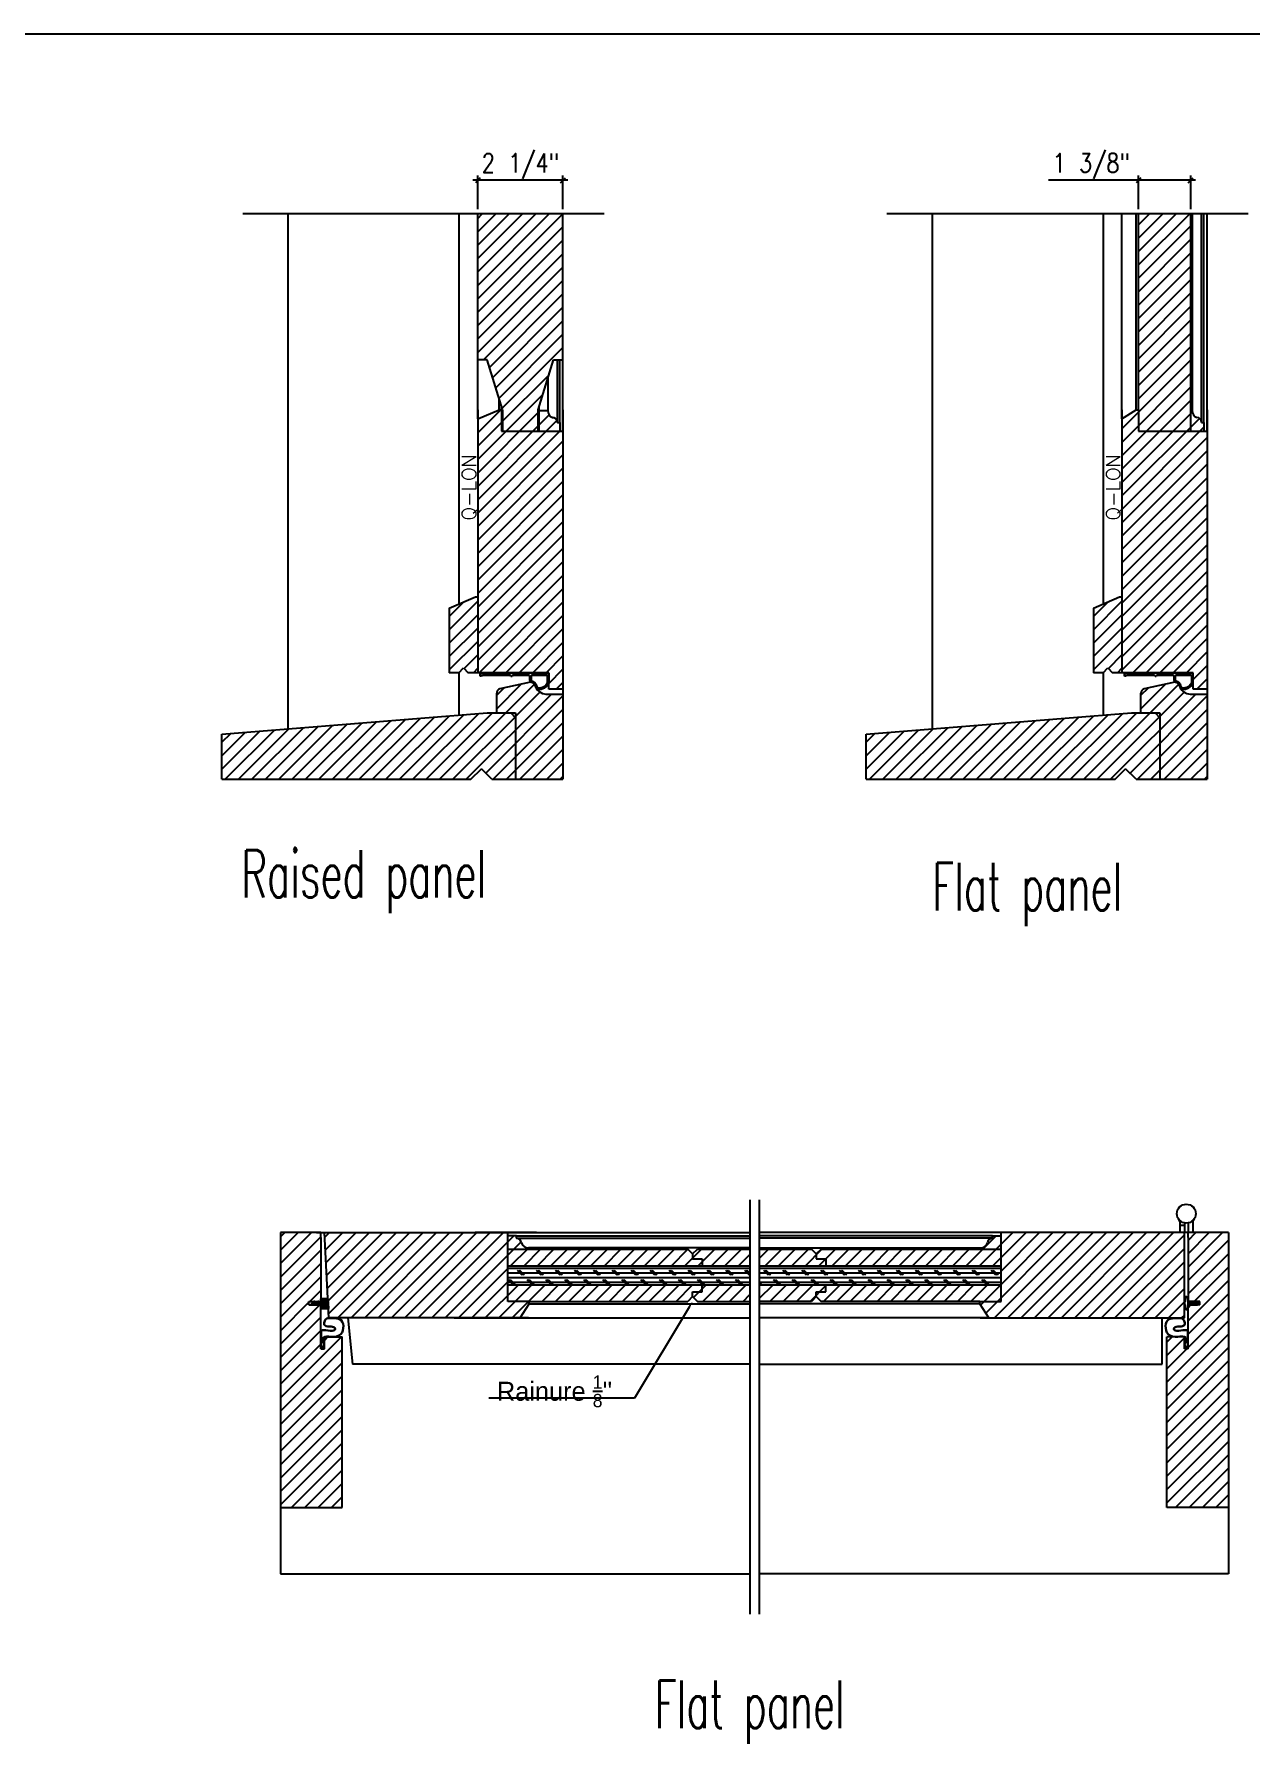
# Model space of a CAD drawing. Header units: inches. Extents: x 1985 to 11287, y 379 to 4336.
# Drawn here: x 7516.43 to 7548.54, y 3472.83 to 3517.92 of the extents above; entities that cross this region are included whole.
import ezdxf
from ezdxf import colors
from ezdxf.entities.mleader import LeaderData, LeaderLine
from ezdxf.math import Vec2, Vec3

# ---------------------------------------------------------------- set-up
doc = ezdxf.new("R2010")
doc.units = ezdxf.units.IN
doc.header["$MEASUREMENT"] = 0
doc.layers.get('0').update_dxf_attribs({"linetype": 'CONTINUOUS'})
doc.layers.get('Defpoints').update_dxf_attribs({"linetype": 'CONTINUOUS'})
for name, color, linetype in [('COTE1-1 99', 7, 'CONTINUOUS'), ('detail 99', 30, 'CONTINUOUS'), ('glazing tape 99', 7, 'CONTINUOUS'), ('hardware 99', 94, 'CONTINUOUS'), ('hatch 99', 1, 'CONTINUOUS'), ('separation 99', 3, 'CONTINUOUS'), ('weatherstripping 99', 5, 'CONTINUOUS'), ('wood detail 99', 7, 'CONTINUOUS')]:
    doc.layers.add(name, color=color, linetype=linetype)
doc.styles.add('DIMPLEX', font='dimplex.shx', dxfattribs={"width": 0.8})
doc.styles.add('MARVIN', font='simplex.shx', dxfattribs={"width": 0.6})
doc.styles.get("Standard").update_dxf_attribs({"font": 'txt.shx', "width": 0.8})
doc.dimstyles.new('Elevation', dxfattribs={"dimscale": 2, "dimtxt": 0.75, "dimasz": 0.0625, "dimexe": 0.0625, "dimexo": 0.0625, "dimgap": 0.0625, "dimtad": 1, "dimdec": 5, "dimzin": 0, "dimdsep": 46, "dimlunit": 5, "dimtxsty": 'Standard', "dimblk1": 'OBLIQUE', "dimblk2": 'OBLIQUE', "dimsah": 1, "dimcen": 2, "dimdle": 0.0625, "dimclrd": 1, "dimclre": 1, "dimadec": 1, "dimazin": 0, "dimtfac": 0.375, "dimtdec": 5, "dimtmove": 0, "dimatfit": 3, "dimldrblk": 'OBLIQUE', "dimfxl": 1, "dimfrac": 2, "dimtolj": 1, "dimtzin": 0, "dimarcsym": 0})
pattern_1 = [(45, (7872.56687, 1819.04537), (-0.176776695, 0.176776695), [])]
pattern_2 = [(0, (0, 0), (0, 0.125), []), (135, (0.0625, -0.0625), (-0.25, -0.25), [0.176776696, -0.176776696]), (135, (0.09375, -0.0625), (-0.25, -0.25), [0.176776696, -0.176776696]), (135, (0.125, -0.0625), (-0.25, -0.25), [0.176776696, -0.176776696])]
pattern_3 = [(45, (3330.23896, -20.95715), (-0.176776695, 0.176776695), [])]
pattern_4 = [(45, (-4.69127, 209.44043), (-0.176776695, 0.176776695), [])]

# ---------------------------------------------------------------- blocks, each defined once
blk = doc.blocks.new('_OBLIQUE')
at = {"color": 0, "linetype": 'ByBlock'}
blk.add_line((-0.5, -0.5), (0.5, 0.5), dxfattribs=at)
blk = doc.blocks.new('*D651')
at = {"layer": 'COTE1-1 99', "color": 1, "lineweight": -2, "transparency": 16777216}
for p, q in [((7530.512, 3514.066), (7528.012, 3514.066)), ((7528.137, 3513.308), (7528.137, 3514.191)), ((7530.387, 3513.308), (7530.387, 3514.191))]:
    blk.add_line(p, q, dxfattribs=at)
at = {"layer": 'Defpoints', "color": 0, "transparency": 16777216}
for p in [(7528.137, 3514.066), (7528.137, 3513.183), (7530.387, 3513.183)]:
    blk.add_point(p, dxfattribs=at)
at = {"layer": 'COTE1-1 99', "color": 1, "lineweight": -2, "transparency": 16777216, "xscale": 0.125, "yscale": 0.125, "zscale": 0.125, "rotation": 180}
blk.add_blockref('_OBLIQUE', (7528.137, 3514.066), dxfattribs=at)
at = {"layer": 'COTE1-1 99', "color": 1, "lineweight": -2, "transparency": 16777216, "xscale": 0.125, "yscale": 0.125, "zscale": 0.125}
blk.add_blockref('_OBLIQUE', (7530.387, 3514.066), dxfattribs=at)
at = {"layer": 'COTE1-1 99', "color": 0, "transparency": 16777216, "insert": (7529.262, 3514.441), "char_height": 0.5, "attachment_point": 5}
blk.add_mtext('\\A1;2 1/4"', dxfattribs=at)
blk = doc.blocks.new('*D652')
at = {"layer": 'COTE1-1 99', "color": 1, "lineweight": -2, "transparency": 16777216}
for p, q in [((7545.576, 3514.066), (7543.201, 3514.066)), ((7545.576, 3513.308), (7545.576, 3514.191)), ((7547.076, 3514.066), (7545.576, 3514.066)), ((7546.951, 3513.308), (7546.951, 3514.191))]:
    blk.add_line(p, q, dxfattribs=at)
at = {"layer": 'Defpoints', "color": 0, "transparency": 16777216}
for p in [(7545.576, 3514.066), (7545.576, 3513.183), (7546.951, 3513.183)]:
    blk.add_point(p, dxfattribs=at)
at = {"layer": 'COTE1-1 99', "color": 1, "lineweight": -2, "transparency": 16777216, "xscale": 0.125, "yscale": 0.125, "zscale": 0.125, "rotation": 180}
blk.add_blockref('_OBLIQUE', (7545.576, 3514.066), dxfattribs=at)
at = {"layer": 'COTE1-1 99', "color": 1, "lineweight": -2, "transparency": 16777216, "xscale": 0.125, "yscale": 0.125, "zscale": 0.125}
blk.add_blockref('_OBLIQUE', (7546.951, 3514.066), dxfattribs=at)
at = {"layer": 'COTE1-1 99', "color": 0, "transparency": 16777216, "insert": (7544.326, 3514.441), "char_height": 0.5, "attachment_point": 5}
blk.add_mtext('\\A1;1 3/8"', dxfattribs=at)

msp = doc.modelspace()

# ---------------------------------------------------------------- hatches: boundary and pattern name
at = {"layer": 'glazing tape 99'}
h = msp.add_hatch(color=7, dxfattribs=at)
h.paths.add_polyline_path([(7528.761969, 3507.453615), (7528.793269, 3507.453615), (7528.793269, 3508.016129), (7528.761969, 3508.016129)])
h.paths.add_polyline_path([(7529.730669, 3507.453615), (7529.761969, 3507.453615), (7529.761969, 3507.992629), (7529.730669, 3507.992629)])
at = {"layer": 'hatch 99'}
h = msp.add_hatch(dxfattribs=at)
h.set_pattern_fill('ANSI31', color=256, scale=2, style=0)
h.set_pattern_definition(pattern_4)
h.paths.add_polyline_path([(7530.386969, 3507.179417), (7530.386969, 3507.453615), (7528.761969, 3507.453615), (7528.761969, 3508.016129), (7528.699469, 3508.016129), (7528.136969, 3507.775058), (7528.136969, 3506.492749), (7528.136969, 3501.078663), (7528.261969, 3501.078663), (7530.011969, 3501.078663), (7530.011969, 3500.81826), (7530.011969, 3500.641215), (7530.386969, 3500.641215)])
edge = h.paths.add_edge_path(flags=17)
edge.add_line((7530.300969, 3507.676829), (7530.238469, 3507.676829))
edge.add_line((7530.238469, 3507.676829), (7530.238469, 3507.683519))
edge.add_arc((7530.109031, 3507.680174), 0.129481, 1.480252, 88.0357628)
edge.add_arc((7530.170579, 3507.982783), 0.182376, 176.9051798, 251.7510895, ccw=False)
edge.add_line((7529.988469, 3507.992629), (7529.761969, 3507.992629))
edge.add_line((7529.761969, 3507.992629), (7529.761969, 3507.453615))
edge.add_line((7529.761969, 3507.453615), (7530.300969, 3507.453615))
edge.add_line((7530.300969, 3507.453615), (7530.300969, 3507.676829))
h.paths.add_polyline_path([(7530.136969, 3509.328629), (7530.386969, 3509.328629), (7530.386969, 3513.183292), (7528.136969, 3513.183292), (7528.136969, 3509.328629), (7528.386969, 3509.328629), (7528.794593, 3508.016129), (7528.793269, 3508.016129), (7528.793269, 3507.453615), (7529.730669, 3507.453615), (7529.730669, 3508.016129)])
h = msp.add_hatch(dxfattribs=at)
h.set_pattern_fill('ANSI31', color=256, scale=2, style=0)
h.set_pattern_definition([(45, (153.37019, 226.50508), (-0.176776695, 0.176776695), [])])
h.paths.add_polyline_path([(7547.388079, 3507.179417), (7547.388079, 3507.453615), (7545.575579, 3507.453615), (7545.575579, 3508.016129), (7545.513079, 3508.016129), (7545.138079, 3507.775058), (7545.138079, 3506.492749), (7545.138079, 3501.078663), (7545.263079, 3501.078663), (7547.013079, 3501.078663), (7547.013079, 3500.81826), (7547.013079, 3500.641215), (7547.388079, 3500.641215)])
h.paths.add_polyline_path([(7547.114579, 3507.809579, -0.33870461), (7546.989579, 3507.992629), (7546.950579, 3507.992629), (7546.950579, 3507.453615), (7547.302079, 3507.453615), (7547.302079, 3507.676829), (7547.239579, 3507.676829), (7547.239579, 3507.683519, 0.396713131)], flags=17)
h.paths.add_polyline_path([(7546.950579, 3513.183292), (7545.575579, 3513.183292), (7545.575579, 3508.016129), (7545.575579, 3507.453615), (7546.950579, 3507.453615), (7546.950579, 3507.992629)])
h = msp.add_hatch(dxfattribs=at)
h.set_pattern_fill('ANSI31', color=256, scale=2, style=0)
h.set_pattern_definition([(45, (7907.70325, 2337.49948), (-0.176776695, 0.176776695), [])])
h.paths.add_polyline_path([(7528.136969, 3503.078713), (7528.074469, 3503.078713), (7527.386969, 3502.784071), (7527.386969, 3501.078663), (7527.636969, 3501.078663), (7527.761969, 3501.203663), (7527.886969, 3501.078663), (7528.136969, 3501.078663)])
h = msp.add_hatch(dxfattribs=at)
h.set_pattern_fill('ANSI31', color=256, scale=2, style=0)
h.set_pattern_definition([(45, (7924.70436, 2337.49948), (-0.176776695, 0.176776695), [])])
h.paths.add_polyline_path([(7545.138079, 3503.078713), (7545.075579, 3503.078713), (7544.388079, 3502.784071), (7544.388079, 3501.078663), (7544.638079, 3501.078663), (7544.763079, 3501.203663), (7544.888079, 3501.078663), (7545.138079, 3501.078663)])
h = msp.add_hatch(dxfattribs=at)
h.set_pattern_fill('ANSI31', color=256, scale=2, style=0)
h.set_pattern_definition(pattern_4)
h.paths.add_polyline_path([(7527.955719, 3498.266169), (7528.233844, 3498.544294), (7528.511969, 3498.266169), (7529.136969, 3498.266169), (7529.136969, 3499.891169), (7529.011969, 3500.016169), (7528.386958, 3500.016169), (7521.386969, 3499.453669), (7521.386969, 3498.266169)])
h.paths.add_polyline_path([(7529.136969, 3498.266169), (7530.386969, 3498.266169), (7530.386969, 3498.89551), (7530.386969, 3500.516169), (7529.949417, 3500.516169, -0.357812282), (7529.646314, 3500.752772, 0.419009298), (7529.480387, 3500.817803), (7528.723105, 3500.656375, 0.324394407), (7528.636958, 3500.537567), (7528.636958, 3500.016169), (7529.136969, 3500.016169)])
h = msp.add_hatch(dxfattribs=at)
h.set_pattern_fill('ANSI31', color=256, scale=2, style=0)
h.set_pattern_definition([(45, (12.30984, 209.44043), (-0.176776695, 0.176776695), [])])
h.paths.add_polyline_path([(7544.956829, 3498.266169), (7545.234954, 3498.544294), (7545.513079, 3498.266169), (7546.138079, 3498.266169), (7546.138079, 3499.891169), (7546.013079, 3500.016169), (7545.388068, 3500.016169), (7538.388079, 3499.453669), (7538.388079, 3498.266169)])
h.paths.add_polyline_path([(7546.138079, 3498.266169), (7547.388079, 3498.266169), (7547.388079, 3498.89551), (7547.388079, 3500.516169), (7546.950528, 3500.516169, -0.357812282), (7546.647425, 3500.752772, 0.419009298), (7546.481498, 3500.817803), (7545.724215, 3500.656375, 0.324394407), (7545.638068, 3500.537567), (7545.638068, 3500.016169), (7546.138079, 3500.016169)])
h = msp.add_hatch(dxfattribs=at)
h.set_pattern_fill('ANSI31', color=256, scale=2, style=0)
h.set_pattern_definition(pattern_3)
h.paths.add_polyline_path([(7524.558671, 3483.559015), (7524.089841, 3483.559015), (7524.089841, 3483.246551), (7523.996183, 3483.246551), (7523.996183, 3484.402515), (7523.683683, 3484.402515), (7523.683683, 3484.496515), (7523.996183, 3484.496515), (7523.996183, 3486.184015), (7523.996183, 3486.309015), (7523.996179, 3486.309015), (7522.933671, 3486.309015), (7522.933671, 3479.059015), (7524.558671, 3479.059015)])
h = msp.add_hatch(dxfattribs=at)
h.set_pattern_fill('ANSI31', color=256, scale=2, style=0)
h.set_pattern_definition(pattern_1)
h.paths.add_polyline_path([(7529.255076, 3484.059015), (7529.496147, 3484.434015), (7529.496147, 3484.496515), (7528.933683, 3484.496515), (7528.933683, 3486.309015), (7524.089906, 3486.309015), (7524.207819, 3484.059015)])
h.paths.add_polyline_path([(7529.472697, 3485.871515), (7529.472697, 3485.910515, -0.405805258), (7529.2811, 3486.077541, 0.303301638), (7529.163587, 3486.160515), (7529.156897, 3486.160515), (7529.156897, 3486.223015), (7528.933683, 3486.223015), (7528.933683, 3485.871515)], flags=16)
h.paths.add_polyline_path([(7533.683697, 3484.496515), (7533.808697, 3484.621515), (7533.808697, 3484.934015), (7528.933683, 3484.934015), (7528.933683, 3484.496515), (7529.496147, 3484.496515), (7529.496197, 3484.496515)])
h.paths.add_polyline_path([(7533.808697, 3484.934015), (7533.808697, 3484.621515), (7533.933697, 3484.496515), (7535.314595, 3484.496515), (7535.314595, 3484.934015)])
h.paths.add_polyline_path([(7535.314595, 3485.434015), (7535.314595, 3485.871515), (7533.933697, 3485.871515), (7533.808697, 3485.746515), (7533.808697, 3485.434015)])
h.paths.add_polyline_path([(7528.933683, 3485.871515), (7528.933683, 3485.434015), (7533.808697, 3485.434015), (7533.808697, 3485.746515), (7533.683697, 3485.871515)])
h = msp.add_hatch(dxfattribs=at)
h.set_pattern_fill('ANSI31', color=256, scale=2, style=0)
h.set_pattern_definition(pattern_1)
h.paths.add_polyline_path([(7535.564595, 3485.871515), (7535.564595, 3485.434015), (7537.070479, 3485.434015), (7537.070479, 3485.746515), (7536.945479, 3485.871515)])
h.paths.add_polyline_path([(7537.195479, 3485.871515), (7537.070479, 3485.746515), (7537.070479, 3485.434015), (7541.945493, 3485.434015), (7541.945493, 3485.871515)])
h.paths.add_polyline_path([(7537.070479, 3484.934015), (7535.564595, 3484.934015), (7535.564595, 3484.496515), (7536.945479, 3484.496515), (7537.070479, 3484.621515)])
h.paths.add_polyline_path([(7537.070479, 3484.934015), (7537.070479, 3484.621515), (7537.195479, 3484.496515), (7541.382979, 3484.496515), (7541.945493, 3484.496515), (7541.945493, 3484.934015)])
h.paths.add_polyline_path([(7541.945493, 3486.223015), (7541.722279, 3486.223015), (7541.722279, 3486.160515), (7541.715589, 3486.160515, 0.303301638), (7541.598076, 3486.077541, -0.405805258), (7541.406479, 3485.910515), (7541.406479, 3485.871515), (7541.945493, 3485.871515)], flags=17)
h.paths.add_polyline_path([(7541.945493, 3486.309015), (7541.945493, 3484.496515), (7541.382979, 3484.496515), (7541.382979, 3484.434015), (7541.62405, 3484.059015), (7546.789285, 3484.059015), (7546.789285, 3486.309015)])
h = msp.add_hatch(dxfattribs=at)
h.set_pattern_fill('ANSI31', color=256, scale=2, style=0)
h.set_pattern_definition(pattern_3)
edge = h.paths.add_edge_path()
edge.add_line((7547.94552, 3486.309015), (7546.883008, 3486.309015))
edge.add_line((7546.883008, 3486.309015), (7546.883008, 3486.184015))
edge.add_line((7546.883008, 3486.184015), (7546.883012, 3484.496515))
edge.add_line((7546.883012, 3484.496515), (7547.195508, 3484.496515))
edge.add_line((7547.195508, 3484.496515), (7547.195508, 3484.402515))
edge.add_line((7547.195508, 3484.402515), (7546.883012, 3484.402515))
edge.add_line((7546.883012, 3484.402515), (7546.883012, 3483.233052))
edge.add_spline(control_points=[(7546.616094, 3483.560692), (7546.687979, 3483.575268), (7546.815902, 3483.592907), (7546.85564, 3483.428823), (7546.764849, 3483.385725), (7546.802008, 3483.296272), (7546.872048, 3483.252056)], knot_values=[0.002756706, 0.002756706, 0.002756706, 0.002756706, 0.162430415, 0.217787302, 0.327082606, 0.496812861, 0.496812861, 0.496812861, 0.496812861], degree=3, periodic=0)
edge.add_line((7546.875224, 3483.246551), (7546.78935, 3483.246551))
edge.add_line((7546.78935, 3483.246551), (7546.78935, 3483.53217))
edge.add_spline(control_points=[(7546.616094, 3483.560692), (7546.687979, 3483.575268), (7546.815902, 3483.592907), (7546.85564, 3483.428823), (7546.764849, 3483.385725), (7546.802008, 3483.296272), (7546.872048, 3483.252056)], knot_values=[0.002756706, 0.002756706, 0.002756706, 0.002756706, 0.162430415, 0.217787302, 0.327082606, 0.496812861, 0.496812861, 0.496812861, 0.496812861], degree=3, periodic=0)
edge.add_line((7546.626276, 3483.559015), (7546.32052, 3483.559015))
edge.add_line((7546.32052, 3483.559015), (7546.32052, 3479.059015))
edge.add_line((7546.32052, 3479.059015), (7547.94552, 3479.059015))
edge.add_line((7547.94552, 3479.059015), (7547.94552, 3486.309015))
h = msp.add_hatch(dxfattribs=at)
h.set_pattern_fill('CORK', color=256, style=0)
h.set_pattern_definition(pattern_2)
h.paths.add_polyline_path([(7535.314595, 3484.934015), (7535.314595, 3485.434015), (7528.933683, 3485.434015), (7528.933683, 3484.934015)])
h = msp.add_hatch(dxfattribs=at)
h.set_pattern_fill('CORK', color=256, style=0)
h.set_pattern_definition(pattern_2)
h.paths.add_polyline_path([(7535.564595, 3485.434015), (7535.564595, 3484.934015), (7541.945493, 3484.934015), (7541.945493, 3485.434015)])
at = {"layer": 'weatherstripping 99', "lineweight": 30}
msp.add_hatch(color=5, dxfattribs=at).paths.add_polyline_path([(7524.027183, 3484.559015), (7523.996209, 3484.559015), (7523.996191, 3484.463494), (7523.962601, 3484.433767), (7523.902807, 3484.433767), (7523.946343, 3484.496015), (7523.918047, 3484.496015), (7523.87451, 3484.433767), (7523.795622, 3484.433767), (7523.839158, 3484.496015), (7523.810861, 3484.496015), (7523.744337, 3484.417267), (7523.744337, 3484.402515), (7523.996179, 3484.402515), (7523.996161, 3484.309015), (7524.027183, 3484.309015)])
h = msp.add_hatch(dxfattribs=at)
h.set_pattern_fill('ANSI36', color=5, scale=0.125, angle=315, style=0)
h.set_pattern_definition([(0, (7711.819592, 1894.337063), (0.02734375, 0.015625), [0.0390625, -0.0078125, 0, -0.0078125])])
h.paths.add_polyline_path([(7524.181623, 3484.559015), (7524.027183, 3484.559015), (7524.027183, 3484.309015), (7524.194725, 3484.309015)])

# ---------------------------------------------------------------- linework, layer by layer
at = {"layer": 'hardware 99', "color": 94}
for p, q in [((7546.664285, 3486.602303), (7546.664285, 3486.309015)), ((7546.789285, 3486.496515), (7546.664285, 3486.496515)), ((7546.789285, 3486.563447), (7546.789285, 3486.309015)), ((7546.883012, 3486.563447), (7546.883012, 3486.309015)), ((7547.008012, 3486.602303), (7547.008012, 3486.309015))]:
    msp.add_line(p, q, dxfattribs=at)
msp.add_circle((7546.836149, 3486.809015), 0.25, dxfattribs=at)
for centre, start, end in [((7546.601785, 3486.602303), 0, 41.4128763), ((7547.070512, 3486.602303), 138.5871237, 180)]:
    msp.add_arc(centre, 0.0625, start, end, dxfattribs=at)
at = {"layer": 'separation 99'}
msp.add_line((7554.801223, 3517.920326), (7484.325689, 3517.920326), dxfattribs=at)
at = {"layer": 'weatherstripping 99', "color": 5, "lineweight": 30}
for p, q in [((7530.008969, 3501.075663), (7528.199469, 3501.075663)), ((7528.199469, 3501.016163), (7528.199469, 3501.075663)), ((7528.270987, 3501.016163), (7528.98168, 3501.016163)), ((7529.073507, 3501.016163), (7529.480719, 3501.016163)), ((7529.511969, 3500.984913), (7529.511969, 3500.886193)), ((7529.543219, 3500.984913), (7529.543219, 3500.886193)), ((7529.949469, 3501.016163), (7529.574469, 3501.016163)), ((7529.980719, 3500.823663), (7529.980719, 3500.984913)), ((7530.008969, 3500.810003), (7530.008969, 3501.075663)), ((7547.010079, 3501.075663), (7545.200579, 3501.075663)), ((7545.200579, 3501.016163), (7545.200579, 3501.075663)), ((7545.272098, 3501.016163), (7545.982791, 3501.016163)), ((7546.074618, 3501.016163), (7546.481829, 3501.016163)), ((7546.513079, 3500.984913), (7546.513079, 3500.886193)), ((7546.544329, 3500.984913), (7546.544329, 3500.886193)), ((7546.950579, 3501.016163), (7546.575579, 3501.016163)), ((7546.981829, 3500.823663), (7546.981829, 3500.984913)), ((7547.010079, 3500.810003), (7547.010079, 3501.075663)), ((7523.744337, 3484.417267), (7523.810861, 3484.496015)), ((7523.795622, 3484.433767), (7523.839158, 3484.496015)), ((7523.810861, 3484.496015), (7523.839158, 3484.496015)), ((7523.87451, 3484.433767), (7523.918047, 3484.496015)), ((7523.902807, 3484.433767), (7523.946343, 3484.496015)), ((7523.918047, 3484.496015), (7523.946343, 3484.496015)), ((7523.996209, 3484.559015), (7523.996191, 3484.463494)), ((7523.996209, 3484.559015), (7524.181623, 3484.559015)), ((7524.027183, 3484.309015), (7524.027183, 3484.559015)), ((7524.194725, 3484.309015), (7524.181623, 3484.559015)), ((7523.744337, 3484.417267), (7523.744337, 3484.402515)), ((7523.744337, 3484.402515), (7523.744337, 3484.417267)), ((7523.996179, 3484.402515), (7523.744337, 3484.402515)), ((7523.87451, 3484.433767), (7523.795622, 3484.433767)), ((7523.962601, 3484.433767), (7523.902807, 3484.433767)), ((7523.996191, 3484.463494), (7523.962601, 3484.433767)), ((7523.996179, 3484.402515), (7523.996161, 3484.309015)), ((7523.996161, 3484.309015), (7524.194725, 3484.309015)), ((7547.166104, 3484.449515), (7546.884854, 3484.449515)), ((7524.007143, 3483.725842), (7524.007143, 3483.252056)), ((7546.872048, 3483.725842), (7546.872048, 3483.252056))]:
    msp.add_line(p, q, dxfattribs=at)
at = {"layer": 'weatherstripping 99'}
for p, q in [((7528.199469, 3500.984913), (7528.199469, 3501.016163)), ((7528.239737, 3500.984913), (7528.199469, 3500.984913)), ((7529.012915, 3500.98589), (7529.042273, 3500.98589)), ((7545.200579, 3500.984913), (7545.200579, 3501.016163)), ((7545.240848, 3500.984913), (7545.200579, 3500.984913)), ((7546.014025, 3500.98589), (7546.043383, 3500.98589)), ((7546.884854, 3484.496515), (7546.884854, 3484.402515))]:
    msp.add_line(p, q, dxfattribs=at)
at = {"layer": 'weatherstripping 99', "color": 5, "lineweight": 30}
for centre, radius, start, end in [((7528.270987, 3500.984913), 0.03125, 90, 180), ((7528.98168, 3500.984913), 0.03125, 1.7899106, 90), ((7529.073507, 3500.984913), 0.03125, 90, 178.2100894), ((7529.480719, 3500.984913), 0.03125, 0, 90), ((7529.574469, 3500.886193), 0.0625, 180, 242.0876119), ((7529.574469, 3500.984913), 0.03125, 90, 180), ((7529.574469, 3500.886193), 0.03125, 180, 256.7087747), ((7529.531362, 3500.703715), 0.128, 18.7317616, 83.7887851), ((7529.531362, 3500.703715), 0.15625, 11.1349281, 76.7087747), ((7529.949417, 3500.828663), 0.308448, 195.772664, 213.8636178), ((7529.949417, 3500.828663), 0.281198, 199.696275, 209.3227129), ((7529.76364, 3500.903809), 0.262651, 260.75743, 339.0746275), ((7529.76364, 3500.903809), 0.231401, 260.75743, 339.7355611), ((7529.949469, 3500.984913), 0.03125, 0, 90), ((7545.272098, 3500.984913), 0.03125, 90, 180), ((7545.982791, 3500.984913), 0.03125, 1.7899106, 90), ((7546.074618, 3500.984913), 0.03125, 90, 178.2100894), ((7546.481829, 3500.984913), 0.03125, 0, 90), ((7546.575579, 3500.886193), 0.0625, 180, 242.0876119), ((7546.575579, 3500.984913), 0.03125, 90, 180), ((7546.575579, 3500.886193), 0.03125, 180, 256.7087747), ((7546.532473, 3500.703715), 0.128, 18.7317616, 83.7887851), ((7546.532473, 3500.703715), 0.15625, 11.1349281, 76.7087747), ((7546.950528, 3500.828663), 0.308448, 195.772664, 213.8636178), ((7546.950528, 3500.828663), 0.281198, 199.696275, 209.3227129), ((7546.764751, 3500.903809), 0.262651, 260.75743, 339.0746275), ((7546.764751, 3500.903809), 0.231401, 260.75743, 339.7355611), ((7546.950579, 3500.984913), 0.03125, 0, 90), ((7529.731493, 3500.706257), 0.0625, 232.322133, 260.75743), ((7529.731493, 3500.706257), 0.03125, 209.3227129, 260.75743), ((7546.732604, 3500.706257), 0.0625, 232.322133, 260.75743), ((7546.732604, 3500.706257), 0.03125, 209.3227129, 260.75743), ((7548.281439, 3484.449515), 1.490314, 175.5422501, 184.4577651), ((7546.832273, 3484.579687), 0.039346, 44.9078748, 201.3716879), ((7546.367815, 3484.449518), 0.517039, 342.211976, 17.7871245), ((7524.390443, 3483.775969), 0.272391, 68.1531508, 90.3367326), ((7546.488748, 3483.775969), 0.272391, 89.6632674, 111.8468492), ((7546.832273, 3484.319344), 0.039346, 158.6283299, 315.092152)]:
    msp.add_arc(centre, radius, start, end, dxfattribs=at)
for points, knots in [([(7524.388842, 3484.048355), (7524.251834, 3484.05943), (7524.157551, 3484.052734), (7524.095248, 3484.008992), (7524.050239, 3483.780713), (7524.373199, 3483.876645), (7524.374836, 3483.651806), (7524.063085, 3483.774219), (7524.007143, 3483.725842)], [0, 0, 0, 0, 0.083614321, 0.208464293, 0.316031641, 0.607589822, 0.683535209, 1.009413891, 1.009413891, 1.009413891, 1.009413891]), ([(7524.263097, 3483.560692), (7524.363333, 3483.564113), (7524.612771, 3483.563893), (7524.619328, 3483.977368), (7524.491807, 3484.028797)], [0, 0, 0, 0, 0.2460489598, 0.6041502785, 0.6041502785, 0.6041502785, 0.6041502785]), ([(7546.616094, 3483.560692), (7546.515858, 3483.564113), (7546.26642, 3483.563893), (7546.259863, 3483.977368), (7546.387384, 3484.028797)], [0, 0, 0, 0, 0.2460489598, 0.6041502785, 0.6041502785, 0.6041502785, 0.6041502785]), ([(7546.490349, 3484.048355), (7546.627357, 3484.05943), (7546.72164, 3484.052734), (7546.783943, 3484.008992), (7546.828952, 3483.780713), (7546.505992, 3483.876645), (7546.504354, 3483.651806), (7546.816106, 3483.774219), (7546.872048, 3483.725842)], [0, 0, 0, 0, 0.083614321, 0.208464293, 0.316031641, 0.607589822, 0.683535209, 1.009413891, 1.009413891, 1.009413891, 1.009413891]), ([(7524.007143, 3483.252056), (7524.077183, 3483.296272), (7524.114342, 3483.385725), (7524.023551, 3483.428823), (7524.063289, 3483.592907), (7524.191211, 3483.575268), (7524.263097, 3483.560692)], [0.0027567057, 0.0027567057, 0.0027567057, 0.0027567057, 0.1724869609, 0.2817822642, 0.3371391511, 0.4968128609, 0.4968128609, 0.4968128609, 0.4968128609]), ([(7546.872048, 3483.252056), (7546.802008, 3483.296272), (7546.764849, 3483.385725), (7546.85564, 3483.428823), (7546.815902, 3483.592907), (7546.687979, 3483.575268), (7546.616094, 3483.560692)], [0.0027567057, 0.0027567057, 0.0027567057, 0.0027567057, 0.1724869609, 0.2817822642, 0.3371391511, 0.4968128609, 0.4968128609, 0.4968128609, 0.4968128609])]:
    msp.add_open_spline(points, degree=3, knots=knots, dxfattribs=at)
at = {"layer": 'wood detail 99'}
for p, q in [((7531.470215, 3513.183292), (7521.934297, 3513.183292)), ((7523.136969, 3499.594294), (7523.136969, 3513.183292)), ((7527.636957, 3513.183292), (7527.636957, 3506.492749)), ((7528.136969, 3507.775058), (7528.136969, 3513.183292)), ((7528.136969, 3509.328629), (7528.136969, 3513.183292)), ((7530.386969, 3509.328629), (7530.386969, 3513.183292)), ((7548.471326, 3513.183292), (7538.935407, 3513.183292)), ((7540.138079, 3499.594294), (7540.138079, 3513.183292)), ((7544.638067, 3513.183292), (7544.638067, 3506.492749)), ((7545.138079, 3507.775058), (7545.138079, 3513.183292)), ((7545.138079, 3509.328629), (7545.138079, 3513.183292)), ((7545.138079, 3509.328629), (7545.138079, 3513.183292)), ((7545.138079, 3507.775058), (7545.138079, 3513.183292)), ((7545.138079, 3507.999302), (7545.138079, 3513.183292)), ((7545.513079, 3508.016129), (7545.513079, 3513.183292)), ((7546.950579, 3513.183292), (7546.950579, 3507.453615)), ((7546.989579, 3513.183292), (7546.989579, 3507.992629)), ((7547.388079, 3509.328629), (7547.388079, 3513.183292)), ((7547.388079, 3509.328629), (7547.388079, 3513.183292)), ((7528.136969, 3507.775058), (7528.136969, 3509.328629)), ((7528.386969, 3509.328629), (7528.136969, 3509.328629)), ((7528.793269, 3508.020393), (7528.386969, 3509.328629)), ((7529.730669, 3508.016129), (7530.136969, 3509.328629)), ((7530.136969, 3509.328629), (7530.386969, 3509.328629)), ((7530.386969, 3507.453615), (7530.386969, 3509.328629)), ((7545.138079, 3507.775058), (7545.138079, 3509.328629)), ((7547.388079, 3507.453615), (7547.388079, 3509.328629)), ((7528.136969, 3507.775058), (7528.136969, 3509.214294)), ((7529.988469, 3508.848919), (7529.988469, 3507.992629)), ((7530.386969, 3507.453615), (7530.386969, 3509.214294)), ((7545.138079, 3507.775058), (7545.138079, 3509.214294)), ((7547.388079, 3507.453615), (7547.388079, 3509.214294)), ((7529.988469, 3508.578629), (7529.988469, 3507.992629)), ((7546.989579, 3508.578629), (7546.989579, 3507.992629)), ((7528.136969, 3508.016129), (7528.136969, 3506.492749)), ((7528.699469, 3508.016129), (7528.699469, 3508.322418)), ((7528.699469, 3508.016129), (7528.761969, 3508.016129)), ((7528.699469, 3508.016129), (7528.761969, 3508.016129)), ((7528.699469, 3508.016129), (7528.793269, 3508.016129)), ((7528.761969, 3508.016129), (7528.761969, 3507.453615)), ((7528.761969, 3508.016129), (7528.761969, 3507.453615)), ((7528.761969, 3508.016129), (7528.761969, 3507.453615)), ((7528.793269, 3508.016129), (7528.793269, 3507.453615)), ((7530.386969, 3508.016129), (7530.386969, 3506.492749)), ((7545.138079, 3508.016129), (7545.138079, 3506.492749)), ((7545.513079, 3508.016129), (7545.575579, 3508.016129)), ((7545.513079, 3508.016129), (7545.575579, 3508.016129)), ((7545.513079, 3508.016129), (7545.575579, 3508.016129)), ((7545.575579, 3508.016129), (7545.575579, 3507.453615)), ((7545.575579, 3508.016129), (7545.575579, 3507.453615)), ((7545.575579, 3508.016129), (7545.575579, 3507.453615)), ((7547.388079, 3508.016129), (7547.388079, 3506.492749)), ((7527.636957, 3507.304517), (7527.636957, 3502.891208)), ((7528.136969, 3507.179417), (7528.136969, 3501.078663)), ((7530.386969, 3507.179417), (7530.386969, 3500.516169)), ((7544.638067, 3507.304517), (7544.638067, 3502.891208)), ((7545.138079, 3507.179417), (7545.138079, 3501.078663)), ((7547.388079, 3507.179417), (7547.388079, 3500.516169)), ((7528.074469, 3503.078713), (7528.136969, 3503.078713)), ((7528.136969, 3503.078713), (7528.136969, 3501.078663)), ((7545.075579, 3503.078713), (7545.138079, 3503.078713)), ((7545.138079, 3503.078713), (7545.138079, 3501.078663)), ((7527.386969, 3502.784071), (7527.386969, 3501.078663)), ((7544.388079, 3502.784071), (7544.388079, 3501.078663)), ((7527.636969, 3501.078663), (7527.761969, 3501.203663)), ((7527.761969, 3501.203663), (7527.886969, 3501.078663)), ((7544.638079, 3501.078663), (7544.763079, 3501.203663)), ((7544.763079, 3501.203663), (7544.888079, 3501.078663)), ((7527.636969, 3501.078663), (7527.386969, 3501.078663)), ((7527.636957, 3501.078663), (7527.636957, 3499.957765)), ((7528.136969, 3501.078663), (7527.886969, 3501.078663)), ((7529.531362, 3500.828669), (7528.723105, 3500.656375)), ((7530.011969, 3500.641215), (7530.011969, 3500.81826)), ((7544.638079, 3501.078663), (7544.388079, 3501.078663)), ((7544.638067, 3501.078663), (7544.638067, 3499.957765)), ((7545.138079, 3501.078663), (7544.888079, 3501.078663)), ((7546.532473, 3500.828669), (7545.724215, 3500.656375)), ((7547.013079, 3500.641215), (7547.013079, 3500.81826)), ((7528.636958, 3500.016169), (7528.636958, 3500.537567)), ((7529.934609, 3500.516169), (7530.386969, 3500.516169)), ((7530.386969, 3500.641215), (7530.011969, 3500.641215)), ((7530.386969, 3500.516169), (7530.386969, 3498.89551)), ((7545.638068, 3500.016169), (7545.638068, 3500.537567)), ((7546.935719, 3500.516169), (7547.388079, 3500.516169)), ((7547.388079, 3500.641215), (7547.013079, 3500.641215)), ((7547.388079, 3500.516169), (7547.388079, 3498.89551)), ((7521.386969, 3499.453669), (7528.386958, 3500.016169)), ((7528.386958, 3500.016169), (7529.136969, 3500.016169)), ((7529.011969, 3500.016169), (7529.136969, 3499.891169)), ((7529.136969, 3500.016169), (7529.136969, 3498.266169)), ((7538.388079, 3499.453669), (7545.388068, 3500.016169)), ((7545.388068, 3500.016169), (7546.138079, 3500.016169)), ((7546.013079, 3500.016169), (7546.138079, 3499.891169)), ((7546.138079, 3500.016169), (7546.138079, 3498.266169)), ((7527.955719, 3498.266169), (7528.233844, 3498.544294)), ((7528.511969, 3498.266169), (7528.233844, 3498.544294)), ((7530.386969, 3498.89551), (7530.386969, 3498.266169)), ((7544.956829, 3498.266169), (7545.234954, 3498.544294)), ((7545.513079, 3498.266169), (7545.234954, 3498.544294)), ((7547.388079, 3498.89551), (7547.388079, 3498.266169)), ((7521.386969, 3498.266169), (7527.955719, 3498.266169)), ((7528.511969, 3498.266169), (7530.386969, 3498.266169)), ((7538.388079, 3498.266169), (7544.956829, 3498.266169)), ((7545.513079, 3498.266169), (7547.388079, 3498.266169)), ((7535.314595, 3487.17751), (7535.314595, 3476.242062)), ((7535.564595, 3487.17751), (7535.564595, 3476.242062)), ((7523.880762, 3486.309015), (7523.996179, 3486.309015)), ((7524.207819, 3484.059015), (7524.089906, 3486.309015)), ((7527.839497, 3486.309015), (7528.933683, 3486.309015)), ((7529.689156, 3486.309015), (7528.071975, 3486.309015)), ((7528.933683, 3486.309015), (7530.808697, 3486.309015)), ((7528.933683, 3486.309015), (7530.694362, 3486.309015)), ((7528.933683, 3486.309015), (7530.964847, 3486.309015)), ((7530.808697, 3486.309015), (7535.314645, 3486.309015)), ((7530.964847, 3486.309015), (7535.314595, 3486.309015)), ((7540.070479, 3486.309015), (7535.564595, 3486.309015)), ((7541.945493, 3486.309015), (7540.070479, 3486.309015)), ((7541.945493, 3486.309015), (7540.184814, 3486.309015)), ((7546.789285, 3484.059015), (7546.789285, 3486.309015)), ((7547.94552, 3486.309015), (7546.883012, 3486.309015)), ((7523.996183, 3486.184015), (7523.996183, 3484.496515)), ((7535.314595, 3485.910515), (7529.472697, 3485.910515)), ((7530.058697, 3485.910515), (7529.472697, 3485.910515)), ((7533.808697, 3485.746515), (7533.683697, 3485.871515)), ((7533.808697, 3485.746515), (7533.933697, 3485.871515)), ((7535.564595, 3485.910515), (7541.406479, 3485.910515)), ((7535.564595, 3485.871515), (7536.945479, 3485.871515)), ((7537.070479, 3485.746515), (7536.945479, 3485.871515)), ((7537.070494, 3485.746515), (7536.945494, 3485.871515)), ((7537.070479, 3485.746515), (7537.195479, 3485.871515)), ((7537.070494, 3485.746515), (7537.195494, 3485.871515)), ((7537.195479, 3485.871515), (7541.945493, 3485.871515)), ((7540.820479, 3485.910515), (7541.406479, 3485.910515)), ((7546.883008, 3486.184015), (7546.883012, 3484.496515)), ((7528.933683, 3485.434015), (7535.314595, 3485.434015)), ((7534.058697, 3485.621515), (7534.058697, 3485.434015)), ((7535.564595, 3485.434015), (7541.945493, 3485.434015)), ((7537.320494, 3485.621515), (7537.320494, 3485.434015)), ((7528.933683, 3484.934015), (7535.314595, 3484.934015)), ((7534.058697, 3484.746515), (7534.058697, 3484.934015)), ((7535.564595, 3484.934015), (7541.945493, 3484.934015)), ((7537.320494, 3484.746515), (7537.320494, 3484.934015)), ((7523.683683, 3484.496515), (7523.996179, 3484.496515)), ((7529.496197, 3484.496515), (7528.933683, 3484.496515)), ((7529.496197, 3484.496515), (7528.933683, 3484.496515)), ((7529.496197, 3484.496515), (7528.933683, 3484.496515)), ((7529.496147, 3484.496515), (7528.933683, 3484.496515)), ((7529.496147, 3484.496515), (7528.933683, 3484.496515)), ((7529.496197, 3484.434015), (7529.496147, 3484.496515)), ((7529.496147, 3484.434015), (7529.496147, 3484.496515)), ((7529.496147, 3484.434015), (7529.496147, 3484.496515)), ((7529.496197, 3484.434015), (7529.496197, 3484.496515)), ((7529.496197, 3484.434015), (7529.496197, 3484.496515)), ((7533.808697, 3484.621515), (7533.683697, 3484.496515)), ((7533.808697, 3484.621515), (7533.933697, 3484.496515)), ((7537.070479, 3484.621515), (7536.945479, 3484.496515)), ((7537.070494, 3484.621515), (7536.945494, 3484.496515)), ((7537.070479, 3484.621515), (7537.195479, 3484.496515)), ((7537.070494, 3484.621515), (7537.195494, 3484.496515)), ((7541.382979, 3484.434015), (7541.382979, 3484.496515)), ((7541.382979, 3484.496515), (7541.945493, 3484.496515)), ((7541.382979, 3484.434015), (7541.382979, 3484.496515)), ((7541.382979, 3484.496515), (7541.945493, 3484.496515)), ((7541.382979, 3484.496515), (7541.945493, 3484.496515)), ((7541.382979, 3484.434015), (7541.382979, 3484.496515)), ((7547.195508, 3484.496515), (7546.883012, 3484.496515)), ((7523.683683, 3484.402515), (7523.996179, 3484.402515)), ((7527.513604, 3484.059015), (7529.255076, 3484.059015)), ((7529.255076, 3484.059015), (7535.314595, 3484.059015)), ((7529.255076, 3484.059015), (7530.964847, 3484.059015)), ((7529.255126, 3484.059015), (7530.808697, 3484.059015)), ((7529.255126, 3484.059015), (7535.314645, 3484.059015)), ((7529.255126, 3484.059015), (7530.694362, 3484.059015)), ((7529.479385, 3484.059015), (7535.314595, 3484.059015)), ((7529.496197, 3484.434015), (7535.314595, 3484.434015)), ((7530.808697, 3484.059015), (7535.314645, 3484.059015)), ((7530.964847, 3484.059015), (7535.314595, 3484.059015)), ((7541.382979, 3484.434015), (7535.564595, 3484.434015)), ((7540.070479, 3484.059015), (7535.564595, 3484.059015)), ((7541.62405, 3484.059015), (7535.564595, 3484.059015)), ((7541.399806, 3484.059015), (7535.564595, 3484.059015)), ((7541.62405, 3484.059015), (7540.070479, 3484.059015)), ((7541.62405, 3484.059015), (7540.184814, 3484.059015)), ((7546.19562, 3482.840015), (7546.19562, 3484.059015)), ((7547.195508, 3484.402515), (7546.883012, 3484.402515)), ((7522.933671, 3479.059015), (7524.558671, 3479.059015)), ((7522.933671, 3479.059015), (7522.933671, 3477.309015)), ((7547.94552, 3479.059015), (7546.32052, 3479.059015)), ((7547.94552, 3479.059015), (7547.94552, 3477.309015)), ((7522.933671, 3477.309015), (7535.314595, 3477.309015)), ((7547.94552, 3477.309015), (7535.564595, 3477.309015))]:
    msp.add_line(p, q, dxfattribs=at)
at = {"layer": 'wood detail 99', "color": 7}
for p, q in [((7545.575579, 3508.016129), (7545.575579, 3513.183292)), ((7547.239579, 3507.676829), (7547.239579, 3513.183292)), ((7547.302079, 3507.676829), (7547.302079, 3513.183292)), ((7530.238469, 3507.676829), (7530.238469, 3509.328629)), ((7530.300969, 3507.676829), (7530.300969, 3509.328629)), ((7528.136969, 3507.775058), (7528.699469, 3508.016129)), ((7528.136969, 3507.775058), (7528.699469, 3508.016129)), ((7528.136969, 3507.775058), (7528.699469, 3508.016129)), ((7528.761969, 3508.016129), (7528.761969, 3508.121175)), ((7529.730669, 3507.453615), (7529.730669, 3508.016129)), ((7529.730669, 3507.992629), (7529.988469, 3507.992629)), ((7529.761969, 3507.992629), (7529.761969, 3508.11724)), ((7529.761969, 3507.453615), (7529.761969, 3507.992629)), ((7545.138079, 3507.775058), (7545.513079, 3508.016129)), ((7545.138079, 3507.775058), (7545.513079, 3508.016129)), ((7545.138079, 3507.775058), (7545.513079, 3508.016129)), ((7546.950579, 3507.992629), (7546.989579, 3507.992629)), ((7546.950579, 3507.992629), (7546.989579, 3507.992629)), ((7530.238469, 3507.676829), (7530.300969, 3507.676829)), ((7530.300969, 3507.676829), (7530.300969, 3507.453615)), ((7547.239579, 3507.676829), (7547.302079, 3507.676829)), ((7547.239579, 3507.676829), (7547.302079, 3507.676829)), ((7547.302079, 3507.676829), (7547.302079, 3507.453615)), ((7547.302079, 3507.676829), (7547.302079, 3507.453615)), ((7528.761969, 3507.453615), (7530.386969, 3507.453615)), ((7528.761969, 3507.453615), (7530.386969, 3507.453615)), ((7528.761969, 3507.453615), (7530.386969, 3507.453615)), ((7545.575579, 3507.453615), (7547.388079, 3507.453615)), ((7545.575579, 3507.453615), (7547.388079, 3507.453615)), ((7545.575579, 3507.453615), (7547.388079, 3507.453615)), ((7545.763079, 3507.453615), (7547.388079, 3507.453615)), ((7545.763079, 3507.453615), (7547.388079, 3507.453615)), ((7545.763079, 3507.453615), (7547.388079, 3507.453615)), ((7527.386969, 3502.784071), (7528.074469, 3503.078713)), ((7544.388079, 3502.784071), (7545.075579, 3503.078713)), ((7528.261969, 3501.078663), (7528.136969, 3501.078663)), ((7530.011969, 3501.078663), (7528.261969, 3501.078663)), ((7530.011969, 3500.81826), (7530.011969, 3501.078663)), ((7545.263079, 3501.078663), (7545.138079, 3501.078663)), ((7547.013079, 3501.078663), (7545.263079, 3501.078663)), ((7547.013079, 3500.81826), (7547.013079, 3501.078663)), ((7521.386969, 3498.266169), (7521.386969, 3499.453669)), ((7538.388079, 3498.266169), (7538.388079, 3499.453669)), ((7523.996183, 3486.184015), (7523.996183, 3486.309015)), ((7528.933683, 3484.496515), (7528.933683, 3486.309015)), ((7528.933683, 3484.496515), (7528.933683, 3486.309015)), ((7528.933683, 3484.496515), (7528.933683, 3486.309015)), ((7528.933683, 3484.496515), (7528.933683, 3486.309015)), ((7528.933683, 3484.496515), (7528.933683, 3486.309015)), ((7541.945493, 3484.496515), (7541.945493, 3486.309015)), ((7541.945493, 3484.496515), (7541.945493, 3486.309015)), ((7541.945493, 3484.496515), (7541.945493, 3486.309015)), ((7546.883008, 3486.184015), (7546.883008, 3486.309015)), ((7529.156897, 3486.223015), (7528.933683, 3486.223015)), ((7528.933683, 3485.871515), (7533.683697, 3485.871515)), ((7529.156897, 3486.223015), (7535.314595, 3486.223015)), ((7529.156897, 3486.160515), (7529.156897, 3486.223015)), ((7529.156897, 3486.160515), (7535.314595, 3486.160515)), ((7529.472697, 3485.871515), (7529.472697, 3485.910515)), ((7533.933697, 3485.871515), (7535.314595, 3485.871515)), ((7541.722279, 3486.223015), (7535.564595, 3486.223015)), ((7541.722279, 3486.160515), (7535.564595, 3486.160515)), ((7541.406479, 3485.871515), (7541.406479, 3485.910515)), ((7541.406479, 3485.871515), (7541.406479, 3485.910515)), ((7541.722279, 3486.223015), (7541.945493, 3486.223015)), ((7541.722279, 3486.160515), (7541.722279, 3486.223015)), ((7541.722279, 3486.160515), (7541.722279, 3486.223015)), ((7541.722279, 3486.223015), (7541.945493, 3486.223015)), ((7533.808697, 3485.746515), (7533.808697, 3485.621515)), ((7533.808697, 3485.621515), (7534.058697, 3485.621515)), ((7537.070494, 3485.746515), (7537.070494, 3485.621515)), ((7537.070494, 3485.621515), (7537.320494, 3485.621515)), ((7523.683683, 3484.402515), (7523.683683, 3484.496515)), ((7529.496197, 3484.496515), (7533.683697, 3484.496515)), ((7533.808697, 3484.746515), (7534.058697, 3484.746515)), ((7533.808697, 3484.621515), (7533.808697, 3484.746515)), ((7533.933697, 3484.496515), (7535.314595, 3484.496515)), ((7536.945479, 3484.496515), (7535.564595, 3484.496515)), ((7537.070494, 3484.746515), (7537.320494, 3484.746515)), ((7537.070494, 3484.621515), (7537.070494, 3484.746515)), ((7541.382979, 3484.496515), (7537.195479, 3484.496515)), ((7547.195508, 3484.402515), (7547.195508, 3484.496515)), ((7523.994337, 3484.402515), (7523.744337, 3484.402515)), ((7523.996183, 3483.24654), (7523.996183, 3484.402515)), ((7524.707771, 3484.059156), (7524.835909, 3482.840015)), ((7529.255076, 3484.059015), (7529.496147, 3484.434015)), ((7529.255076, 3484.059015), (7529.496147, 3484.434015)), ((7529.255126, 3484.059015), (7529.496197, 3484.434015)), ((7529.255126, 3484.059015), (7529.496197, 3484.434015)), ((7529.255126, 3484.059015), (7529.496197, 3484.434015)), ((7541.62405, 3484.059015), (7541.382979, 3484.434015)), ((7541.62405, 3484.059015), (7541.382979, 3484.434015)), ((7541.62405, 3484.059015), (7541.382979, 3484.434015)), ((7546.883012, 3483.24654), (7546.883012, 3484.402515)), ((7546.884854, 3484.402515), (7547.134854, 3484.402515))]:
    msp.add_line(p, q, dxfattribs=at)
at = {"layer": 'wood detail 99', "color": 0}
for p, q in [((7522.933671, 3486.309015), (7522.933671, 3479.059015)), ((7523.996179, 3486.309015), (7522.933671, 3486.309015)), ((7523.880762, 3486.309015), (7522.933671, 3486.309015)), ((7523.996179, 3486.309015), (7529.184742, 3486.309015)), ((7546.883012, 3486.309015), (7541.945493, 3486.309015)), ((7547.94552, 3486.309015), (7547.94552, 3479.059015)), ((7522.933671, 3485.809015), (7522.933671, 3484.496515)), ((7522.933671, 3485.809015), (7522.933671, 3484.496515)), ((7547.94552, 3485.809015), (7547.94552, 3484.496515)), ((7547.94552, 3485.809015), (7547.94552, 3484.496515)), ((7522.933671, 3485.371515), (7522.933671, 3484.496515)), ((7522.933671, 3485.371515), (7522.933671, 3484.496515)), ((7547.94552, 3485.371515), (7547.94552, 3484.496515)), ((7547.94552, 3485.371515), (7547.94552, 3484.496515)), ((7529.479385, 3484.059015), (7524.207819, 3484.059015)), ((7541.399806, 3484.059015), (7546.789285, 3484.059015)), ((7523.996179, 3483.246551), (7524.089841, 3483.246551)), ((7524.089841, 3483.246551), (7524.089841, 3483.559015)), ((7524.089841, 3483.559015), (7524.558671, 3483.559015)), ((7524.558671, 3479.059015), (7524.558671, 3483.559015)), ((7546.78935, 3483.559015), (7546.32052, 3483.559015)), ((7546.32052, 3479.059015), (7546.32052, 3483.559015)), ((7546.78935, 3483.246551), (7546.78935, 3483.559015)), ((7546.883012, 3483.246551), (7546.78935, 3483.246551)), ((7535.314595, 3482.840015), (7524.835909, 3482.840015)), ((7535.564595, 3482.840015), (7546.19562, 3482.840015))]:
    msp.add_line(p, q, dxfattribs=at)
at = {"layer": 'wood detail 99', "color": 7}
msp.add_lwpolyline([(7529.761969, 3507.453615), (7529.761969, 3507.992629), (7529.988469, 3507.992629, 0.33870461), (7530.113469, 3507.809579, -0.411741612), (7530.238469, 3507.676829), (7530.300969, 3507.676829), (7530.300969, 3507.453615)], format="xyb", dxfattribs=at)
for centre, radius, start, end in [((7530.170579, 3507.982783), 0.182376, 176.9051798, 251.7510895), ((7547.17169, 3507.982783), 0.182376, 176.9051798, 251.7510895), ((7547.17169, 3507.982783), 0.182376, 176.9051798, 251.7510895), ((7530.109031, 3507.680174), 0.129481, 358.519748, 88.0357628), ((7547.110141, 3507.680174), 0.129481, 358.519748, 88.0357628), ((7529.160242, 3486.031077), 0.129481, 1.9642372, 91.480252), ((7529.462851, 3486.092626), 0.182376, 198.2489105, 273.0948202), ((7541.416325, 3486.092626), 0.182376, 266.9051798, 341.7510895), ((7541.416325, 3486.092626), 0.182376, 266.9051798, 341.7510895), ((7541.718934, 3486.031077), 0.129481, 88.519748, 178.0357628)]:
    msp.add_arc(centre, radius, start, end, dxfattribs=at)
at = {"layer": 'wood detail 99'}
for centre, radius, start, end in [((7529.531362, 3500.703669), 0.125, 23.1303071, 90), ((7529.942013, 3500.819132), 0.303054, 192.6486596, 271.3999925), ((7546.532473, 3500.703669), 0.125, 23.1303071, 90), ((7546.943123, 3500.819132), 0.303054, 192.6486596, 271.3999925), ((7528.761958, 3500.537567), 0.125, 108.1089082, 180), ((7545.763068, 3500.537567), 0.125, 108.1089082, 180)]:
    msp.add_arc(centre, radius, start, end, dxfattribs=at)

# ---------------------------------------------------------------- texts
at = {"layer": 'detail 99'}
for p in [(7528.092134, 3505.093457), (7545.093244, 3505.093457)]:
    msp.add_text('Q-LON', height=0.375, rotation=90, dxfattribs=at).set_placement(p)
at = {"layer": 'detail 99', "color": 30, "style": 'MARVIN', "width": 0.6}
for s, p in [('Raised panel', (7521.901901, 3495.150949)), ('Flat panel', (7540.13098, 3494.80898)), ('Flat panel', (7532.806466, 3473.242199))]:
    msp.add_text(s, height=1.25, dxfattribs=at).set_placement(p)

# ---------------------------------------------------------------- dimensions: what is measured, and where the dimension line sits
at = {"layer": 'COTE1-1 99'}
for base, p1, p2, picture, middle in [((7528.136969, 3514.065677), (7530.386969, 3513.183292), (7528.136969, 3513.183292), '*D651', (7529.261969, 3514.440677)), ((7545.575579, 3514.065677), (7546.950579, 3513.183292), (7545.575579, 3513.183292), '*D652', (7544.325579, 3514.440677))]:
    dim = msp.add_linear_dim(base=base, p1=p1, p2=p2, dimstyle='Elevation', override={"dimtxt": 0.25, "dimpost": '"'}, dxfattribs=at)
    dim.commit()
    dim.dimension.update_dxf_attribs({"geometry": picture, "text_midpoint": middle})

# ---------------------------------------------------------------- leaders
ml = msp.add_multileader_mtext('Standard', dxfattribs=at)
ml.set_content("\\A1;{\\W1;Rainure \\H0.7x;\\S1/8;\\H1.4286x;''}", color=256, style='DIMPLEX')
ml.set_leader_properties()
ml.build(insert=Vec2(0, 0))
ml.multileader.update_dxf_attribs({"text_right_attachment_type": 6, "dogleg_length": 0.5, "arrow_head_size": 0.18})
ctx = ml.context
ctx.base_point, ctx.char_height, ctx.arrow_head_size, ctx.landing_gap_size, ctx.plane_origin = Vec3(7527.762905, 3482.24458), 0.5, 0.18, 0.09, Vec3(7533.808697, 3484.621515)
ctx.right_attachment, ctx.text_align_type = 6, 2
notes = []
notes.append((ctx, [(0, (1, 1, 0), (7532.276244, 3481.944579), (-1, 0), 0.5, [(0, [(7533.808697, 3484.496515)], 0, [])])]))
ctx.mtext.insert, ctx.mtext.alignment, ctx.mtext.flow_direction = Vec3(7531.686244, 3482.544581), 3, 5
for ctx, leaders in notes:
    for number, flags, end, landing, length, lines in leaders:
        leader = LeaderData()
        leader.index, (leader.has_last_leader_line, leader.has_dogleg_vector, leader.attachment_direction) = number, flags
        leader.last_leader_point, leader.dogleg_vector, leader.dogleg_length = Vec3(end), Vec3(landing), length
        for number, points, colour, breaks in lines:
            line = LeaderLine()
            line.index, line.vertices, line.color, line.breaks = number, Vec3.list(points), colors.encode_raw_color(colour), breaks
            leader.lines.append(line)
        ctx.leaders.append(leader)

doc.saveas('drawing.dxf')
